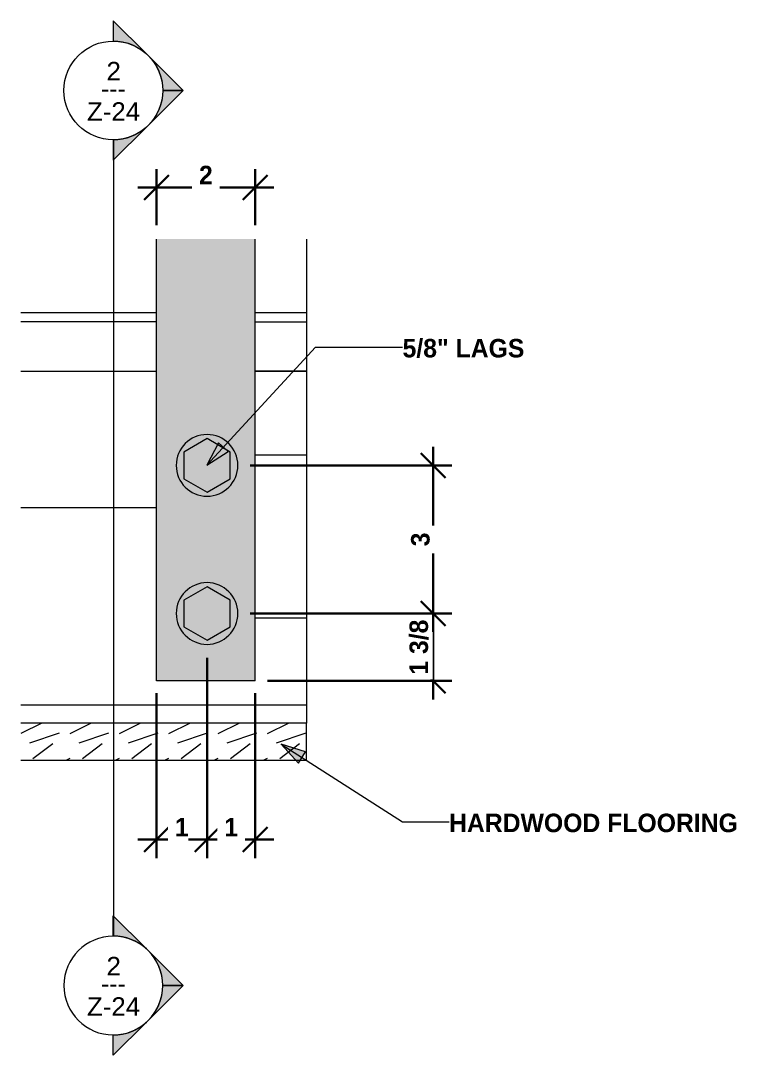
# Model space of a CAD drawing. Header units: inches. Extents: x -2389 to -2221, y -44 to 90.
# Drawn here: x -2388.71 to -2374.22, y -37.11 to -16.15 of the extents above; entities that cross this region are included whole.
import ezdxf

# ---------------------------------------------------------------- set-up
doc = ezdxf.new("R2010")
doc.units = ezdxf.units.IN
doc.header["$MEASUREMENT"] = 0
for name, color, linetype, lineweight in [('A-ANNO-DIMS-1', 211, 'Continuous', 30), ('A-GENM', 5, 'Continuous', 9), ('A-WALL-1', 113, 'Continuous', 9), ('A-WALL-PATT-1', 254, 'Continuous', 9), ('A-WALL-PATT-2', 8, 'Continuous', 9), ('G-ANNO-SYMB', 111, 'Continuous', 9), ('G-ANNO-TEXT', 231, 'Continuous', 9)]:
    doc.layers.add(name, color=color, linetype=linetype, lineweight=lineweight)
doc.styles.add('Arial', font='arial.ttf', dxfattribs={"height": 0.375})
doc.styles.add('Century Gothic', font='ufonts.com_century-gothic.ttf', dxfattribs={"height": 0.375})
doc.styles.add('Century Gothic_B', font='GOTHICB.TTF', dxfattribs={"height": 0.375})
doc.dimstyles.new('OD__inches_', dxfattribs={"dimscale": 12, "dimtxt": 0.391563, "dimasz": 0.041667, "dimexe": 0.03125, "dimexo": 0.020833, "dimgap": 0.005208, "dimtad": 1, "dimdec": 4, "dimrnd": 0.0625, "dimzin": 0, "dimdsep": 46, "dimlunit": 5, "dimtxsty": 'Century Gothic_B', "dimblk1": 'OBLIQUE', "dimblk2": 'OBLIQUE', "dimsah": 1, "dimcen": 0.09, "dimdle": 0.03125, "dimazin": 0, "dimtfac": 1, "dimtdec": 4, "dimtix": 1, "dimtmove": 0, "dimatfit": 3, "dimfxl": 1, "dimtvp": 1, "dimtfill": 1, "dimfrac": 2, "dimtolj": 1, "dimtzin": 0, "dimlwd": 30, "dimlwe": 30, "dimarcsym": 2})

# ---------------------------------------------------------------- blocks, each defined once
blk = doc.blocks.new('FP_1-DETAIL AT LOWER RAILING BASE')
at = {"layer": 'A-WALL-1'}
for p, q in [((-2385.963, -22.25), (-2388.713, -22.25)), ((-2388.713, -23.25), (-2385.963, -23.25))]:
    blk.add_line(p, q, dxfattribs=at)
blk = doc.blocks.new('Walls 163 - Walls 92-2929557-DETAIL AT LOWER RAILING BASE')
at = {"layer": 'A-WALL-PATT-1'}
h = blk.add_hatch(dxfattribs=at)
h.set_pattern_fill('FP_1', color=256, style=0, pattern_type=2)
h.set_pattern_definition([(0, (-2405.85, -18.065), (0, 4), []), (90, (-2405.85, -18.065), (-8, 8), [4, -28]), (90, (-2389.85, -14.065), (-8, 8), [4, -28])])
h.paths.add_polyline_path([(-2388.713, -22.25), (-2385.963, -22.25), (-2385.963, -20.571), (-2388.713, -20.571)], flags=0)
h.paths.add_polyline_path([(-2382.925, -22.25), (-2382.925, -20.571), (-2383.962, -20.571), (-2383.962, -22.25)], flags=0)
h = blk.add_hatch(dxfattribs=at)
h.set_pattern_fill('FP_2', color=256, style=0, pattern_type=2)
h.set_pattern_definition([(0, (-2405.85, -26.013), (0, 4), []), (90, (-2405.85, -26.013), (-8, 8), [4, -28]), (90, (-2389.85, -22.013), (-8, 8), [4, -28])])
h.paths.add_polyline_path([(-2388.713, -30.375), (-2382.925, -30.375), (-2382.925, -28.25), (-2383.962, -28.25), (-2383.962, -29.521), (-2385.963, -29.521), (-2385.963, -23.25), (-2388.713, -23.25), (-2388.713, -29.521)], flags=0)
h = blk.add_hatch(dxfattribs=at)
h.set_pattern_fill('FP_3', color=256, style=0, pattern_type=2)
h.set_pattern_definition([(0, (-2384.444, -24.95), (0, 4), []), (90, (-2384.444, -24.95), (-8, 8), [4, -28]), (90, (-2368.444, -20.95), (-8, 8), [4, -28])])
h.paths.add_polyline_path([(-2383.962, -28.25), (-2382.925, -28.25), (-2382.925, -23.25), (-2383.962, -23.25), (-2383.962, -27.211)], flags=0)
at = {"layer": 'A-WALL-PATT-2'}
h = blk.add_hatch(dxfattribs=at)
h.set_pattern_fill('FP_4', color=256, style=0, pattern_type=2)
h.set_pattern_definition([(216.87, (-2625.066, 127.201), (2.99999643, 2.00000536), [0.5, -4.5]), (206.565, (-2624.466, 126.901), (-1.0004177, -0.9999687), [1.118, -1.118]), (198.435, (-2624.466, 126.401), (-2.00045595, -0.999914), [0.632, -2.53])])
h.paths.add_polyline_path([(-2385.963, -31.125), (-2382.925, -31.125), (-2382.925, -30.375), (-2388.713, -30.375), (-2388.713, -31.125)], flags=0)
at = {"layer": 'A-WALL-1'}
for p, q in [((-2382.925, -20.571), (-2382.925, -22.25)), ((-2385.963, -23.183), (-2385.963, -22.317)), ((-2383.962, -22.25), (-2382.925, -22.25)), ((-2382.925, -22.25), (-2382.925, -23.25)), ((-2383.962, -23.25), (-2382.925, -23.25)), ((-2382.925, -23.25), (-2383.962, -23.25)), ((-2382.925, -23.25), (-2382.925, -28.25)), ((-2382.925, -28.25), (-2383.962, -28.25)), ((-2382.925, -28.25), (-2382.925, -30.375)), ((-2382.925, -30.375), (-2388.713, -30.375)), ((-2382.925, -31.125), (-2382.925, -30.375)), ((-2388.713, -31.125), (-2382.925, -31.125))]:
    blk.add_line(p, q, dxfattribs=at)
blk.add_blockref('FP_1-DETAIL AT LOWER RAILING BASE', (0, 0), dxfattribs=at)
blk = doc.blocks.new('Walls 344 - Walls 91-2934658-DETAIL AT LOWER RAILING BASE')
at = {"layer": 'A-WALL-1'}
h = blk.add_hatch(color=256, dxfattribs=at)
h.paths.add_polyline_path([(-2385.564, -29.521), (-2383.962, -29.521), (-2383.962, -20.571), (-2385.963, -20.571), (-2385.963, -29.521)], flags=0)
h.paths.add_polyline_path([(-2384.939, -28.781), (-2385.101, -28.759), (-2385.251, -28.697), (-2385.381, -28.598), (-2385.48, -28.468), (-2385.542, -28.317), (-2385.564, -28.156), (-2385.542, -27.994), (-2385.48, -27.843), (-2385.381, -27.714), (-2385.251, -27.614), (-2385.101, -27.552), (-2384.939, -27.531), (-2384.777, -27.552), (-2384.626, -27.614), (-2384.497, -27.714), (-2384.398, -27.843), (-2384.335, -27.994), (-2384.314, -28.156), (-2384.335, -28.317), (-2384.398, -28.468), (-2384.497, -28.598), (-2384.627, -28.697), (-2384.777, -28.759)], flags=0)
h.paths.add_polyline_path([(-2384.939, -25.781), (-2385.101, -25.759), (-2385.251, -25.697), (-2385.381, -25.598), (-2385.48, -25.468), (-2385.542, -25.317), (-2385.564, -25.156), (-2385.542, -24.994), (-2385.48, -24.843), (-2385.381, -24.714), (-2385.251, -24.614), (-2385.101, -24.552), (-2384.939, -24.531), (-2384.777, -24.552), (-2384.626, -24.614), (-2384.497, -24.714), (-2384.398, -24.843), (-2384.335, -24.994), (-2384.314, -25.156), (-2384.335, -25.317), (-2384.398, -25.468), (-2384.497, -25.598), (-2384.627, -25.697), (-2384.777, -25.759)], flags=0)
for p, q in [((-2385.963, -22.317), (-2385.963, -20.571)), ((-2383.962, -29.521), (-2383.962, -20.571)), ((-2385.963, -29.521), (-2385.963, -23.183)), ((-2383.962, -29.521), (-2385.963, -29.521))]:
    blk.add_line(p, q, dxfattribs=at)
blk = doc.blocks.new('050523 - W_P_C - Fastenings - Lag Bolt or Thru Bolt - 5_8 - lag-2935492-DETAIL AT LOWER RAILING BASE')
at = {"layer": 'A-GENM'}
h = blk.add_hatch(color=256, dxfattribs=at)
h.paths.add_polyline_path([(-2384.939, -28.781), (-2384.777, -28.759), (-2384.626, -28.697), (-2384.497, -28.598), (-2384.398, -28.468), (-2384.335, -28.317), (-2384.314, -28.156), (-2384.335, -27.994), (-2384.398, -27.843), (-2384.497, -27.714), (-2384.627, -27.614), (-2384.777, -27.552), (-2384.939, -27.531), (-2385.101, -27.552), (-2385.251, -27.614), (-2385.381, -27.714), (-2385.48, -27.843), (-2385.542, -27.994), (-2385.564, -28.156), (-2385.542, -28.317), (-2385.48, -28.468), (-2385.381, -28.598), (-2385.251, -28.697), (-2385.101, -28.759)], flags=0)
h.paths.add_polyline_path([(-2384.939, -28.697), (-2385.408, -28.426), (-2385.407, -27.885), (-2384.939, -27.614), (-2384.47, -27.885), (-2384.47, -28.426), (-2384.549, -28.472)], flags=0)
blk.add_hatch(color=256, dxfattribs=at).paths.add_polyline_path([(-2384.939, -28.697), (-2384.47, -28.426), (-2384.47, -27.885), (-2384.939, -27.614), (-2385.408, -27.885), (-2385.408, -28.426), (-2385.082, -28.615)], flags=0)
for p, q in [((-2384.939, -27.614), (-2385.408, -27.885)), ((-2384.47, -27.885), (-2384.939, -27.614)), ((-2385.408, -27.885), (-2385.408, -28.426)), ((-2384.47, -28.426), (-2384.47, -27.885)), ((-2385.408, -28.426), (-2384.939, -28.697)), ((-2384.939, -28.697), (-2384.47, -28.426))]:
    blk.add_line(p, q, dxfattribs=at)
for start, end in [(90, 270), (270, 90)]:
    blk.add_arc((-2384.939, -28.156), 0.625, start, end, dxfattribs=at)
blk = doc.blocks.new('Section - Section Head - Filled-22785-DETAIL AT LOWER RAILING BASE')
at = {"layer": 'G-ANNO-SYMB'}
h = blk.add_hatch(color=256, dxfattribs=at)
edge = h.paths.add_edge_path(flags=0)
edge.add_line((-2386.166, -34.949), (-2386.837, -34.278))
edge.add_line((-2386.837, -34.278), (-2386.837, -34.691))
edge.add_arc((-2386.837, -35.692), 1.001, 47.9216, 90, ccw=False)
h = blk.add_hatch(color=256, dxfattribs=at)
edge = h.paths.add_edge_path(flags=0)
edge.add_arc((-2386.837, -35.692), 1, 0, 45, ccw=False)
edge.add_line((-2385.837, -35.692), (-2385.422, -35.692))
edge.add_line((-2385.422, -35.692), (-2386.13, -34.985))
h = blk.add_hatch(color=256, dxfattribs=at)
edge = h.paths.add_edge_path(flags=0)
edge.add_line((-2386.13, -36.399), (-2385.422, -35.692))
edge.add_line((-2385.422, -35.692), (-2385.837, -35.692))
edge.add_arc((-2386.837, -35.692), 1, 315, 360, ccw=False)
h = blk.add_hatch(color=256, dxfattribs=at)
edge = h.paths.add_edge_path(flags=0)
edge.add_arc((-2386.837, -35.692), 1.001, 270, 312.0784, ccw=False)
edge.add_line((-2386.837, -36.693), (-2386.837, -37.106))
edge.add_line((-2386.837, -37.106), (-2386.166, -36.435))
for p, q in [((-2386.837, -34.691), (-2386.837, -34.278)), ((-2386.837, -34.278), (-2386.166, -34.949)), ((-2386.13, -34.985), (-2385.422, -35.692)), ((-2385.422, -35.692), (-2386.13, -36.399)), ((-2385.837, -35.692), (-2385.422, -35.692)), ((-2385.422, -35.692), (-2385.837, -35.692)), ((-2386.166, -36.435), (-2386.837, -37.106)), ((-2386.837, -37.106), (-2386.837, -36.693))]:
    blk.add_line(p, q, dxfattribs=at)
for centre, radius, start, end in [((-2386.837, -35.693), 1, 90, 270), ((-2386.837, -35.692), 1.001, 47.9216, 90), ((-2386.837, -35.693), 1, 270, 90), ((-2386.837, -35.692), 1, 360, 45), ((-2386.837, -35.692), 1, 315, 360), ((-2386.837, -35.692), 1.001, 270, 312.0784)]:
    blk.add_arc(centre, radius, start, end, dxfattribs=at)
blk = doc.blocks.new('_Oblique')
at = {"color": 0, "linetype": 'ByBlock', "lineweight": -2}
blk.add_line((-0.5, -0.5), (0.5, 0.5), dxfattribs=at)
blk = doc.blocks.new('DIMBLOCK1-DETAIL AT LOWER RAILING BASE')
at = {"layer": 'A-ANNO-DIMS-1', "color": 0, "lineweight": 30, "transparency": 16777216}
for p, q in [((-2384.939, -29.055), (-2384.939, -33.11)), ((-2385.963, -29.771), (-2385.963, -33.11)), ((-2386.338, -32.735), (-2384.564, -32.735))]:
    blk.add_line(p, q, dxfattribs=at)
at = {"layer": 'Defpoints', "color": 0, "transparency": 16777216}
for p in [(-2384.939, -28.805), (-2385.963, -29.521), (-2384.939, -32.735)]:
    blk.add_point(p, dxfattribs=at)
at = {"layer": 'A-ANNO-DIMS-1', "color": 0, "lineweight": 30, "transparency": 16777216, "xscale": 0.4999999999999999, "yscale": 0.4999999999999999, "zscale": 0.4999999999999999, "rotation": 180}
blk.add_blockref('_Oblique', (-2385.963, -32.735), dxfattribs=at)
at = {"layer": 'A-ANNO-DIMS-1', "color": 0, "lineweight": 30, "transparency": 16777216, "xscale": 0.4999999999999999, "yscale": 0.4999999999999999, "zscale": 0.4999999999999999}
blk.add_blockref('_Oblique', (-2384.939, -32.735), dxfattribs=at)
at = {"layer": 'A-ANNO-DIMS-1', "color": 0, "transparency": 16777216, "insert": (-2385.451, -32.485), "char_height": 0.375, "attachment_point": 5, "style": 'Century Gothic_B', "bg_fill": 3, "box_fill_scale": 1.25, "bg_fill_color": 256, "bg_fill_true_color": 13158600, "bg_fill_transparency": 0}
blk.add_mtext('\\A1;1', dxfattribs=at)
blk = doc.blocks.new('DIMBLOCK2-DETAIL AT LOWER RAILING BASE')
at = {"layer": 'A-ANNO-DIMS-1', "color": 0, "lineweight": 30, "transparency": 16777216}
for p, q in [((-2384.939, -29.055), (-2384.939, -33.11)), ((-2383.962, -29.771), (-2383.962, -33.11)), ((-2385.314, -32.735), (-2383.587, -32.735))]:
    blk.add_line(p, q, dxfattribs=at)
at = {"layer": 'Defpoints', "color": 0, "transparency": 16777216}
for p in [(-2384.939, -28.805), (-2383.962, -29.521), (-2383.962, -32.735)]:
    blk.add_point(p, dxfattribs=at)
at = {"layer": 'A-ANNO-DIMS-1', "color": 0, "lineweight": 30, "transparency": 16777216, "xscale": 0.4999999999999999, "yscale": 0.4999999999999999, "zscale": 0.4999999999999999, "rotation": 180}
blk.add_blockref('_Oblique', (-2384.939, -32.735), dxfattribs=at)
at = {"layer": 'A-ANNO-DIMS-1', "color": 0, "lineweight": 30, "transparency": 16777216, "xscale": 0.4999999999999999, "yscale": 0.4999999999999999, "zscale": 0.4999999999999999}
blk.add_blockref('_Oblique', (-2383.962, -32.735), dxfattribs=at)
at = {"layer": 'A-ANNO-DIMS-1', "color": 0, "transparency": 16777216, "insert": (-2384.45, -32.485), "char_height": 0.375, "attachment_point": 5, "style": 'Century Gothic_B', "bg_fill": 3, "box_fill_scale": 1.25, "bg_fill_color": 256, "bg_fill_true_color": 13158600, "bg_fill_transparency": 0}
blk.add_mtext('\\A1;1', dxfattribs=at)
blk = doc.blocks.new('DIMBLOCK3-DETAIL AT LOWER RAILING BASE')
at = {"layer": 'A-ANNO-DIMS-1', "color": 0, "lineweight": 30, "transparency": 16777216}
for p, q in [((-2380.356, -29.896), (-2380.356, -27.781)), ((-2384.064, -28.156), (-2379.981, -28.156)), ((-2383.712, -29.521), (-2379.981, -29.521))]:
    blk.add_line(p, q, dxfattribs=at)
at = {"layer": 'Defpoints', "color": 0, "transparency": 16777216}
for p in [(-2384.314, -28.156), (-2383.962, -29.521)]:
    blk.add_point(p, dxfattribs=at)
at = {"layer": 'A-ANNO-DIMS-1', "color": 0, "lineweight": 30, "transparency": 16777216, "xscale": 0.4999999999999999, "yscale": 0.4999999999999999, "zscale": 0.4999999999999999}
for p, rotation in [((-2380.356, -28.156), 90), ((-2380.356, -29.521), 270)]:
    blk.add_blockref('_Oblique', p, dxfattribs=dict(at, rotation=rotation))
at = {"layer": 'A-ANNO-DIMS-1', "color": 0, "transparency": 16777216, "insert": (-2380.645, -28.838), "char_height": 0.375, "attachment_point": 5, "rotation": 90, "style": 'Century Gothic_B', "bg_fill": 3, "box_fill_scale": 1.25, "bg_fill_color": 256, "bg_fill_true_color": 13158600, "bg_fill_transparency": 0}
blk.add_mtext('\\A1;1 3/8', dxfattribs=at)
at = {"layer": 'Defpoints', "color": 0, "transparency": 16777216}
blk.add_point((-2380.356, -28.156), dxfattribs=at)
blk = doc.blocks.new('DIMBLOCK4-DETAIL AT LOWER RAILING BASE')
at = {"layer": 'A-ANNO-DIMS-1', "color": 0, "lineweight": 30, "transparency": 16777216}
for p, q in [((-2380.356, -28.531), (-2380.356, -24.781)), ((-2384.064, -25.156), (-2379.981, -25.156)), ((-2384.064, -28.156), (-2379.981, -28.156))]:
    blk.add_line(p, q, dxfattribs=at)
at = {"layer": 'Defpoints', "color": 0, "transparency": 16777216}
for p in [(-2384.314, -25.156), (-2380.356, -25.156), (-2384.314, -28.156)]:
    blk.add_point(p, dxfattribs=at)
at = {"layer": 'A-ANNO-DIMS-1', "color": 0, "lineweight": 30, "transparency": 16777216, "xscale": 0.4999999999999999, "yscale": 0.4999999999999999, "zscale": 0.4999999999999999}
for p, rotation in [((-2380.356, -25.156), 90), ((-2380.356, -28.156), 270)]:
    blk.add_blockref('_Oblique', p, dxfattribs=dict(at, rotation=rotation))
at = {"layer": 'A-ANNO-DIMS-1', "color": 0, "transparency": 16777216, "insert": (-2380.616, -26.656), "char_height": 0.375, "attachment_point": 5, "rotation": 90, "style": 'Century Gothic_B', "bg_fill": 3, "box_fill_scale": 1.25, "bg_fill_color": 256, "bg_fill_true_color": 13158600, "bg_fill_transparency": 0}
blk.add_mtext('\\A1;3', dxfattribs=at)
blk = doc.blocks.new('DIMBLOCK5-DETAIL AT LOWER RAILING BASE')
at = {"layer": 'A-ANNO-DIMS-1', "color": 0, "lineweight": 30, "transparency": 16777216}
for p, q in [((-2385.963, -20.289), (-2385.963, -19.154)), ((-2383.962, -20.289), (-2383.962, -19.154)), ((-2386.338, -19.529), (-2383.587, -19.529))]:
    blk.add_line(p, q, dxfattribs=at)
at = {"layer": 'Defpoints', "color": 0, "transparency": 16777216}
for p in [(-2383.962, -19.529), (-2385.963, -20.539), (-2383.962, -20.539)]:
    blk.add_point(p, dxfattribs=at)
at = {"layer": 'A-ANNO-DIMS-1', "color": 0, "lineweight": 30, "transparency": 16777216, "xscale": 0.4999999999999999, "yscale": 0.4999999999999999, "zscale": 0.4999999999999999, "rotation": 180}
blk.add_blockref('_Oblique', (-2385.963, -19.529), dxfattribs=at)
at = {"layer": 'A-ANNO-DIMS-1', "color": 0, "lineweight": 30, "transparency": 16777216, "xscale": 0.4999999999999999, "yscale": 0.4999999999999999, "zscale": 0.4999999999999999}
blk.add_blockref('_Oblique', (-2383.962, -19.529), dxfattribs=at)
at = {"layer": 'A-ANNO-DIMS-1', "color": 0, "transparency": 16777216, "insert": (-2384.962, -19.274), "char_height": 0.375, "attachment_point": 5, "style": 'Century Gothic_B', "bg_fill": 3, "box_fill_scale": 1.25, "bg_fill_color": 256, "bg_fill_true_color": 13158600, "bg_fill_transparency": 0}
blk.add_mtext('\\A1;2', dxfattribs=at)

msp = doc.modelspace()

# ---------------------------------------------------------------- hatches: boundary and pattern name
at = {"layer": 'G-ANNO-TEXT'}
for points in [[(-2384.94636, -25.15433), (-2384.50908, -24.87732), (-2384.70617, -24.69579)], [(-2383.43807, -30.80278), (-2383.0892, -31.18519), (-2382.94473, -30.95952)]]:
    msp.add_hatch(color=256, dxfattribs=at).paths.add_polyline_path(points, flags=0)

# ---------------------------------------------------------------- linework, layer by layer
at = {"layer": 'G-ANNO-SYMB'}
msp.add_line((-2386.83668, -18.56174), (-2386.83668, -34.69196), dxfattribs=at)
at = {"layer": 'G-ANNO-TEXT'}
for p, q in [((-2382.74193, -22.76094), (-2380.97838, -22.76094)), ((-2384.70617, -24.69579), (-2384.94636, -25.15433)), ((-2384.50908, -24.87732), (-2384.70617, -24.69579)), ((-2384.94636, -25.15433), (-2384.50908, -24.87732)), ((-2383.43807, -30.80278), (-2383.0892, -31.18519)), ((-2382.94473, -30.95952), (-2383.43807, -30.80278)), ((-2383.43807, -30.80278), (-2380.97838, -32.37738)), ((-2383.0892, -31.18519), (-2382.94473, -30.95952)), ((-2380.97838, -32.37738), (-2380.03694, -32.37738))]:
    msp.add_line(p, q, dxfattribs=at)

# ---------------------------------------------------------------- block references
at = {"layer": 'A-GENM'}
for p in [(0, 3), (0, 0)]:
    msp.add_blockref('050523 - W_P_C - Fastenings - Lag Bolt or Thru Bolt - 5_8 - lag-2935492-DETAIL AT LOWER RAILING BASE', p, dxfattribs=at)
at = {"layer": 'A-WALL-1'}
for name in ['Walls 163 - Walls 92-2929557-DETAIL AT LOWER RAILING BASE', 'Walls 344 - Walls 91-2934658-DETAIL AT LOWER RAILING BASE']:
    msp.add_blockref(name, (0, 0), dxfattribs=at)
at = {"layer": 'G-ANNO-SYMB', "extrusion": (0, 0, -1), "rotation": 180}
msp.add_blockref('Section - Section Head - Filled-22785-DETAIL AT LOWER RAILING BASE', (0, -53.2537), dxfattribs=at)
at = {"layer": 'G-ANNO-SYMB'}
msp.add_blockref('Section - Section Head - Filled-22785-DETAIL AT LOWER RAILING BASE', (0, 0), dxfattribs=at)

# ---------------------------------------------------------------- texts
at = {"layer": 'G-ANNO-SYMB', "char_height": 0.375, "attachment_point": 1}
for s, insert, width, style in [('2', (-2386.97506, -16.98222), 0.3535, 'Arial'), ('---', (-2387.08553, -17.33666), 0.643875, 'Century Gothic'), ('Z-24', (-2387.37112, -17.80039), 1.313, 'Arial'), ('2', (-2386.97506, -35.11243), 0.3535, 'Arial'), ('---', (-2387.08553, -35.46687), 0.643875, 'Century Gothic'), ('Z-24', (-2387.37112, -35.93061), 1.313, 'Arial')]:
    msp.add_mtext(s, dxfattribs=dict(at, insert=insert, width=width, style=style))
at = {"layer": 'G-ANNO-TEXT', "char_height": 0.375, "attachment_point": 1, "style": 'Century Gothic_B'}
for s, insert, width in [('5/8" LAGS', (-2380.97838, -22.59417), 3.067875), ('HARDWOOD FLOORING', (-2380.03694, -32.21061), 7.29725)]:
    msp.add_mtext(s, dxfattribs=dict(at, insert=insert, width=width))

# ---------------------------------------------------------------- next in the draw order: dimensions: what is measured, and where the dimension line sits
at = {"layer": 'A-ANNO-DIMS-1'}
for base, p1, p2, override, picture, middle in [((-2383.96168, -19.52866), (-2385.96268, -20.53948), (-2383.96168, -20.53948), {"dimpost": '<>', "dimfxl": 2.001}, 'DIMBLOCK5-DETAIL AT LOWER RAILING BASE', (-2384.96218, -19.27395)), ((-2384.93877, -32.735), (-2385.96268, -29.52083), (-2384.93877, -28.80521), {"dimpost": '<>', "dimfxl": 1.249203}, 'DIMBLOCK1-DETAIL AT LOWER RAILING BASE', (-2385.45073, -32.485))]:
    dim = msp.add_linear_dim(base=base, p1=p1, p2=p2, dimstyle='OD__inches_', override=override, dxfattribs=at)
    dim.commit()
    dim.dimension.update_dxf_attribs({"geometry": picture, "text_midpoint": middle})

# ---------------------------------------------------------------- next in the draw order: dimensions: what is measured, and where the dimension line sits
dim = msp.add_linear_dim(base=(-2383.96168, -32.735), p1=(-2384.93877, -28.80521), p2=(-2383.96168, -29.52083), dimstyle='OD__inches_', override={"dimpost": '<>', "dimfxl": 1.211122}, dxfattribs=at)
dim.commit()
dim.dimension.update_dxf_attribs({"geometry": 'DIMBLOCK2-DETAIL AT LOWER RAILING BASE', "text_midpoint": (-2384.45023, -32.485)})

# ---------------------------------------------------------------- next in the draw order: dimensions: what is measured, and where the dimension line sits
dim = msp.add_linear_dim(base=(-2380.35636, -28.15569), p1=(-2383.96168, -29.52083), p2=(-2384.31377, -28.15569), angle=90, dimstyle='OD__inches_', override={"dimpost": '<>', "dimfxl": 1.409814}, dxfattribs=at)
dim.commit()
dim.dimension.update_dxf_attribs({"geometry": 'DIMBLOCK3-DETAIL AT LOWER RAILING BASE', "text_midpoint": (-2380.64511, -28.83826)})

# ---------------------------------------------------------------- next in the draw order: dimensions: what is measured, and where the dimension line sits
dim = msp.add_linear_dim(base=(-2380.35636, -25.15569), p1=(-2384.31377, -28.15569), p2=(-2384.31377, -25.15569), angle=90, dimstyle='OD__inches_', override={"dimpost": '<>', "dimfxl": 3}, dxfattribs=at)
dim.commit()
dim.dimension.update_dxf_attribs({"geometry": 'DIMBLOCK4-DETAIL AT LOWER RAILING BASE', "text_midpoint": (-2380.61579, -26.65569)})

# ---------------------------------------------------------------- next in the draw order: linework, layer by layer
at = {"layer": 'G-ANNO-TEXT'}
msp.add_line((-2384.94636, -25.15433), (-2382.74193, -22.76094), dxfattribs=at)

doc.saveas('drawing.dxf')
